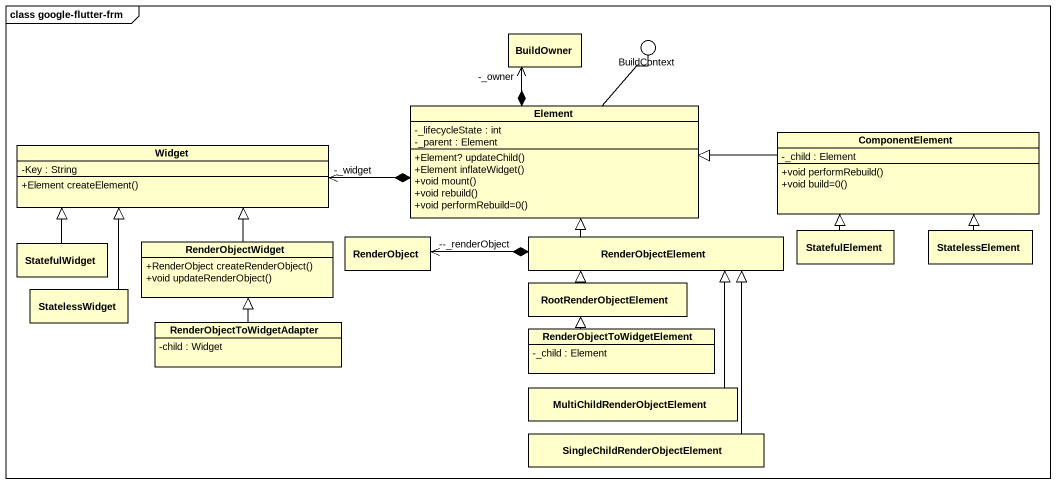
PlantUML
@startuml
mainframe class google-flutter-frm
allowmixing
hide circle
hide empty members
skinparam classAttributeIconSize 0
class BuildOwner
() BuildContext
class Element {
  -_lifecycleState : int
  -_parent : Element
  +Element? updateChild()
  +Element inflateWidget()
  +void mount()
  +void rebuild()
  +void performRebuild=0()
}
class Widget {
  -Key : String
  +Element createElement()
}
class ComponentElement {
  -_child : Element
  +void performRebuild()
  +void build=0()
}
class RenderObject
class RenderObjectElement
class StatefulElement
class StatelessElement
class StatefulWidget
class RenderObjectWidget {
  +RenderObject createRenderObject()
  +void updateRenderObject()
}
class RootRenderObjectElement
class StatelessWidget
class RenderObjectToWidgetAdapter {
  -child : Widget
}
class RenderObjectToWidgetElement {
  -_child : Element
}
class "MultiChildRenderObjectElement" as MultiChildRenderObjectElemen
class "SingleChildRenderObjectElement" as SingleChildRenderObjectEleme
Element *-up-> "-_owner" BuildOwner
Element -up- BuildContext
Element *-left-> "-_widget" Widget
ComponentElement -left-|> Element
RenderObjectElement -up-|> Element
RenderObjectElement *-left-> "--_renderObject" RenderObject
StatefulElement -up-|> ComponentElement
StatelessElement -up-|> ComponentElement
StatefulWidget -up-|> Widget
RenderObjectWidget -up-|> Widget
RootRenderObjectElement -up-|> RenderObjectElement
StatelessWidget -up-|> Widget
RenderObjectToWidgetAdapter -up-|> RenderObjectWidget
RenderObjectToWidgetElement -up-|> RootRenderObjectElement
MultiChildRenderObjectElemen -up-|> RenderObjectElement
SingleChildRenderObjectEleme -up-|> RenderObjectElement
@enduml
